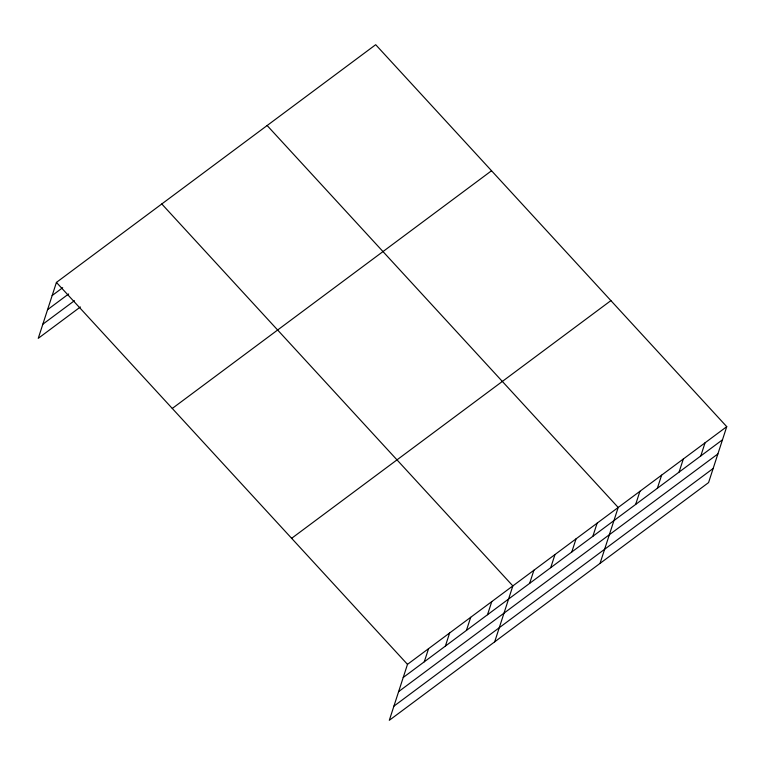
<?xml version="1.0" encoding="UTF-8"?>
<svg xmlns="http://www.w3.org/2000/svg" width="765" height="765" viewBox="0 0 765 765"><rect width="100%" height="100%" fill="white"/><g stroke="black" fill="none" stroke-linecap="round" stroke-linejoin="round"><path stroke-width="1.15" d="M726.75 426.66L407.487 664.355L389.309 720.295L708.572 482.591L726.75 426.66L375.692 44.705L56.428 282.409L38.25 338.34L80.392 306.966M424.288 661.792L428.553 648.663M445.364 646.109L449.629 632.98M466.43 630.417L470.695 617.288M487.506 614.735L491.771 601.606M494.668 641.854L512.846 585.913L161.778 203.968M529.648 583.36L533.913 570.231M550.723 567.668L554.988 554.539M571.79 551.976L576.055 538.847M592.865 536.294L597.13 523.164M600.028 563.413L618.197 507.472L267.138 125.527M635.648 504.441L639.913 491.312M657.355 488.28L661.62 475.151M679.062 472.11L683.327 458.981M700.778 455.95L705.043 442.82M52.163 295.539L62.692 287.688M47.573 309.662L68.64 293.97M42.84 324.217L74.444 300.683M172.278 408.453L491.541 170.748M291.637 538.311L610.9 300.616M403.222 677.484L722.485 439.789M398.632 691.608L717.895 453.913M393.899 706.162L713.162 468.467M56.428 282.409L407.487 664.355"/></g></svg>
